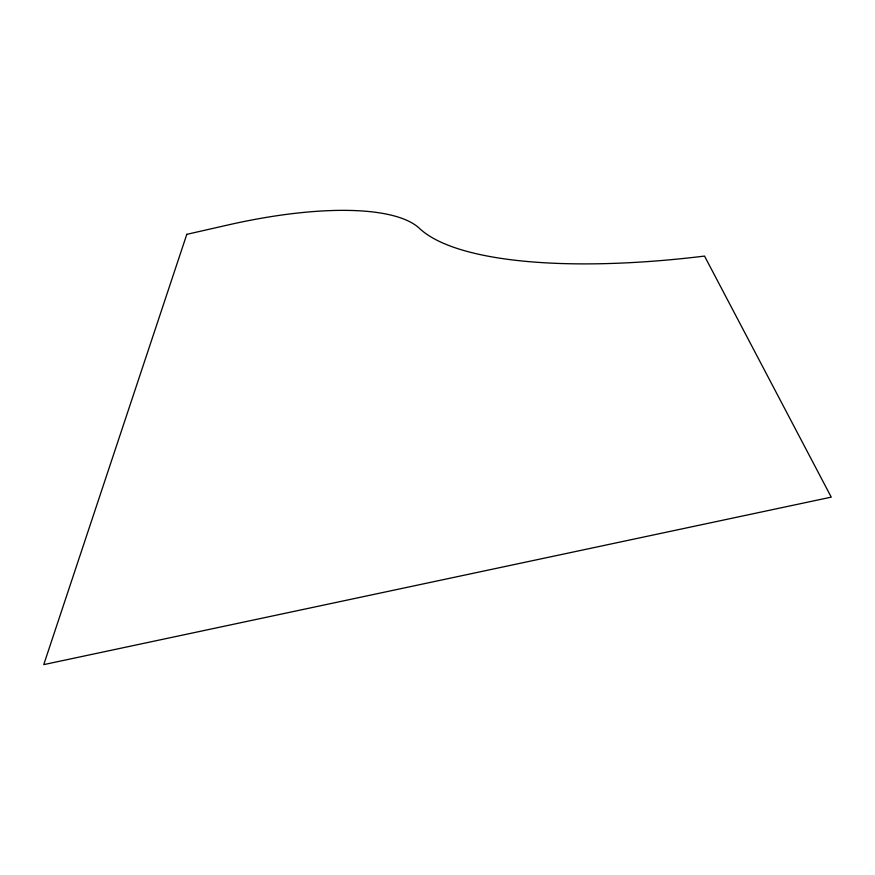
<?xml version="1.0" encoding="UTF-8"?>
<svg xmlns="http://www.w3.org/2000/svg" width="875" height="875" viewBox="0 0 875 875"><rect width="100%" height="100%" fill="white"/><g stroke="black" fill="none" stroke-linecap="round" stroke-linejoin="round"><path stroke-width="1.31" d="M186.802 234.336L43.75 664.617L831.25 497.142L704.528 256.08A355.72 101.719 -10.4 0 1 419.759 228.648A225.837 69.409 -15.9 0 0 228.287 224.908L186.802 234.336"/></g></svg>
